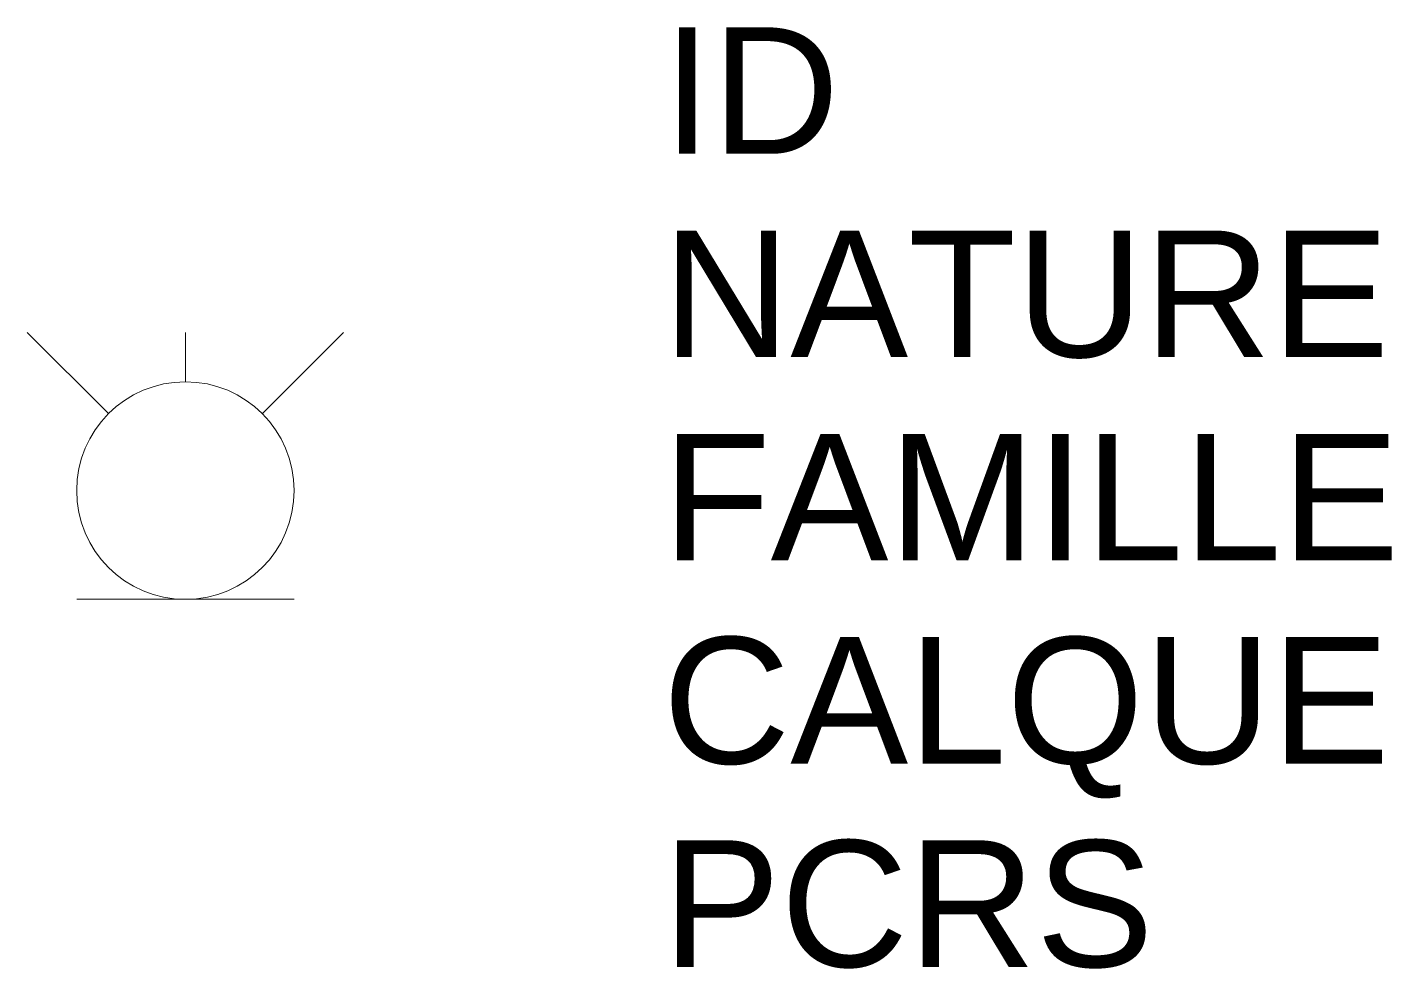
# Model space of a CAD drawing. Header units: metres. Extents: x 3163.8 to 3165.96, y 1844.8 to 1846.29.
import ezdxf

# ---------------------------------------------------------------- set-up
doc = ezdxf.new("R2010")
doc.units = ezdxf.units.M
doc.linetypes.add('Socle_Continu', pattern=[2.5, 2.5, 0])
doc.layers.add('SIGNV_SCS', color=20, linetype='Socle_Continu', lineweight=13)
doc.styles.get("Standard").update_dxf_attribs({"font": 'arial.ttf'})

msp = doc.modelspace()

# ---------------------------------------------------------------- linework, layer by layer
at = {"layer": 'SIGNV_SCS', "linetype": 'Socle_Continu'}
for p, q in [((3163.9277, 1845.6811), (3163.7992, 1845.8095)), ((3164.0492, 1845.8095), (3164.0492, 1845.7314)), ((3164.1708, 1845.6811), (3164.2992, 1845.8095)), ((3163.8774, 1845.3877), (3164.2211, 1845.3877))]:
    msp.add_line(p, q, dxfattribs=at)
msp.add_circle((3164.0492, 1845.5595), 0.1719, dxfattribs=at)

# ---------------------------------------------------------------- texts
at = {"layer": 'SIGNV_SCS', "linetype": 'Socle_Continu', "flags": 9}
for tag, p, s in [('ID', (3164.8035, 1846.0917), 'HP_0563'), ('NATURE', (3164.8035, 1845.7704), 'Panneau lumineux'), ('FAMILLE', (3164.8035, 1845.4491), 'Signalisation verticale'), ('CALQUE', (3164.8035, 1845.1278), 'SIGNV_SCS'), ('PCRS', (3164.8035, 1844.8066), 'AffleurantSymbole')]:
    msp.add_attdef(tag, p, s, height=0.2, dxfattribs=at)

doc.saveas('drawing.dxf')
